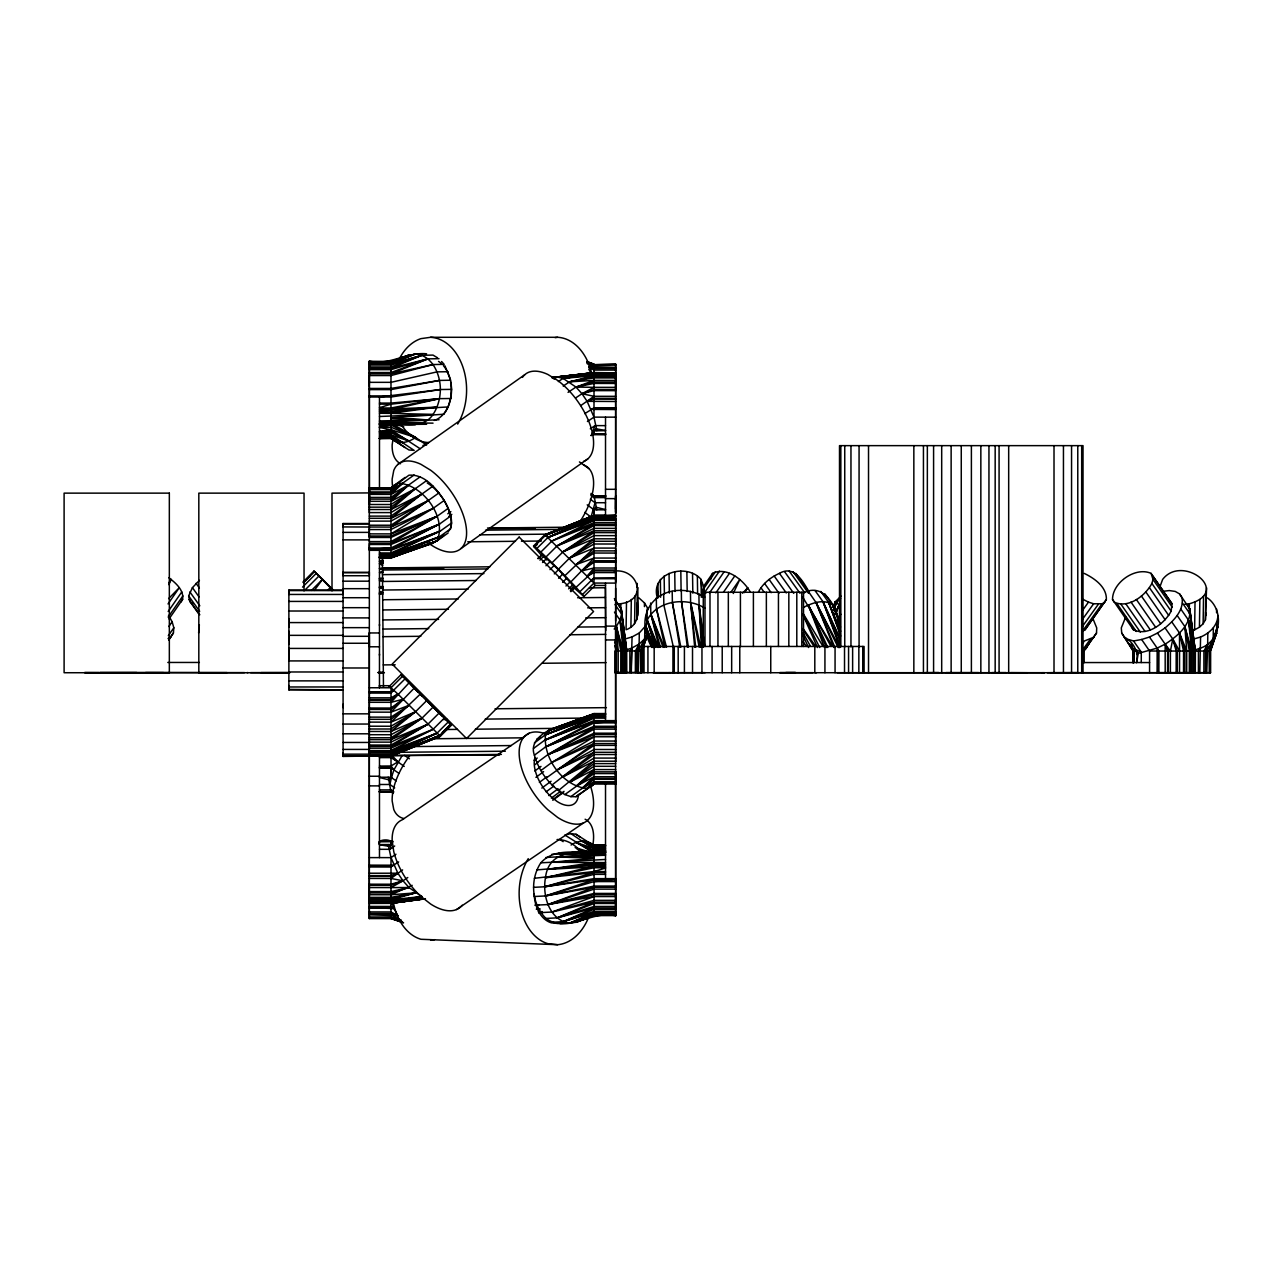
<?xml version="1.0" encoding="UTF-8"?>
<svg xmlns="http://www.w3.org/2000/svg" width="1282" height="1282" viewBox="0 0 1282 1282"><rect width="100%" height="100%" fill="white"/><g stroke="black" fill="none" stroke-linecap="round" stroke-linejoin="round"><path stroke-width="1.5" d="M288.883 689.379L343.079 689.876L288.883 689.876L288.883 685.517M288.883 661.352L288.883 648.724M288.883 644.445L288.883 631.241M288.883 627.299L288.883 623.805M288.883 620.905L288.883 618.613M288.883 590.073L288.883 594.447L343.079 594.447L343.079 590.073L288.883 590.073L288.883 689.876M379.472 685.71L389.952 685.71L391.01 687.777L390.946 756.092L440.367 736.237L451.456 725.179L450.607 724.458L439.518 735.531L390.946 755.771L343.079 756.428L343.079 753.031M343.079 707.632L343.079 704.219M369.344 523.521L343.079 523.521L343.079 526.934L390.962 527.078L433.076 508.409L444.165 500.477C436.329 488.554 424.775 474.003 408.974 475.189L391.01 488.474L369.36 488.554L369.328 512.592L390.962 512.592L421.922 494.035L433.012 486.102M369.312 376.459L369.312 385.978M444.165 500.477L448.123 508.393L437.034 516.326L390.946 537.478L369.312 537.478L369.344 361.139C389.504 365.771 406.682 351.765 426.569 353.8M369.296 903.345L390.946 903.265L425.4 898.794L390.93 903.361L369.296 903.345L369.312 632.955L379.472 632.955M390.962 918.377L403.59 922.784L390.962 918.601L369.312 918.585L369.312 756.076L343.079 756.043M379.472 857.626L379.472 755.467M379.472 487.881L379.488 397.019L440.383 389.536L451.472 389.375L450.783 382.068M448.139 532.959L437.05 540.892L390.962 556.853L379.472 556.789L379.472 558.103L390.978 558.103L391.01 487.801L405.016 477.433M379.472 844.726L388.799 846.28L391.026 844.566C394.824 837.931 375.289 838.861 379.472 844.55L391.026 844.566L393.109 841.393M379.184 791.939L390.994 791.956L388.799 779.825L391.01 777.229L391.01 756.749L379.456 756.829M388.158 844.566L391.01 857.626L390.962 918.601M596.835 430.624L593.983 417.131L594.031 364.088L586.803 361.508M605.521 434.662L593.967 434.165L591.05 435.511L593.967 433.941L605.521 434.005L593.967 434.165L591.05 435.511L593.967 433.813L593.967 430.624L596.194 428.829L605.521 430.464M615.697 546.741L615.632 374.216M615.632 905.957L615.568 626.113L605.521 626.113M615.697 374.761L615.616 512.303L615.632 495.846M546.004 918.425C567.766 934.225 592.236 909.547 615.664 915.845L615.681 906.454L594.047 906.47L557.093 917.88L546.004 918.425C531.405 904.307 529.722 879.516 540.812 862.818C556.741 845.03 584.576 855.447 605.521 852.081L551.965 854.245M616.402 672.601L616.418 650.968L614.783 645.551M618.18 672.617L618.196 650.968L616.338 626.481L619.975 620.039L621.642 614.03L621.225 608.87L614.366 598.582M626.674 672.633L620.776 672.617L620.808 650.984L616.338 626.481L614.19 629.045M622.042 672.617L622.074 650.984L616.338 626.481L623.196 650.984L623.18 672.617M624.687 672.617L624.719 650.984L619.975 620.039L614.479 612.107M625.488 672.633L625.52 650.984L619.975 620.039L623.196 650.984M625.985 672.633L626.017 650.984L621.642 614.03L615.039 604.527M626.77 672.633L626.706 651L621.225 608.87L614.623 599.367M629.863 672.569L629.879 650.936L631.882 648.019L639.125 644.077L644.654 638.917L648.099 632.923L642.042 650.968L642.026 672.617L614.719 672.633M642.026 672.617L631.065 672.569L632.058 636.93L639.301 632.988L646.545 624.831M631.289 672.585L631.882 648.019L626.77 649.766M635.375 672.585L635.391 650.952L639.125 644.077L639.301 632.988M636.978 672.585L636.994 650.952L639.125 644.077L638.26 672.585L639.221 672.633M637.33 672.585L637.33 650.952L639.125 644.077M640.68 672.601L640.696 650.968L644.654 638.917L644.83 627.827M640.904 672.601L640.92 650.968L644.654 638.917L638.276 650.952M641.321 672.601L641.337 650.968L644.654 638.917M1130.98 644.125C1136.124 650.471 1132.455 679.268 1133.08 651L1121.718 633.036L1121.301 627.876L1125.708 617.043M1121.718 633.036L1133.528 651L1133.48 662.554L1133.641 651L1129.426 644.125L1133.08 651L1133.192 662.554M1136.509 662.554C1139.249 652.25 1133.24 641.705 1124.186 636.994M1141.268 662.554L1141.268 652.073L1133.56 640.984L1128.545 639.494M1149.569 672.649L1149.585 651.016L1141.621 639.494L1133.56 640.984M1157.101 672.665L1157.165 648.099L1149.457 637.026L1141.621 639.494M1158.736 672.665L1158.768 651.016L1157.165 648.099L1136.525 653.868M1165.194 672.665L1165.162 644.157L1157.454 633.068L1149.457 637.026M1167.565 672.665L1167.598 651.032L1165.162 644.157C1177.004 636.449 1191.667 624.703 1189.76 608.966L1187.292 605.008M1168.319 672.665L1168.351 651.032L1165.162 644.157L1157.165 648.099L1158.431 651.016L1158.399 672.665L1195.305 672.73L1195.321 651.08L1189.76 608.966L1179.584 593.919L1175.225 591.419L1169.28 590.569L1162.149 591.419M1170.386 672.681L1170.418 651.032L1172.774 638.997L1165.066 627.924C1173.767 620.52 1184.087 610.36 1182.052 597.877L1179.584 593.919M1176.155 672.681L1176.187 651.048L1172.774 638.997L1179.552 651.048L1179.52 672.681M1177.325 672.681L1177.357 651.048L1172.774 638.997M1183.542 672.697L1183.574 651.064L1179.504 633.004L1171.796 621.914M1184.921 672.697L1184.953 651.064L1179.504 633.004L1179.552 651.048M1186.699 672.697L1186.731 651.064L1184.856 626.561L1177.148 615.472M1189.311 672.697L1189.327 651.064L1184.856 626.561L1191.731 651.08L1191.699 672.713M1190.577 672.713L1190.609 651.064L1184.856 626.561M1193.222 672.713L1193.254 651.08L1188.494 620.119L1180.802 609.03M1194.023 672.713L1194.039 651.08L1188.494 620.119L1191.731 651.08L1195.321 651.08L1195.241 672.73L1185.722 672.73M1198.398 672.665L1198.414 651.032L1200.417 648.115C1221.153 641.625 1224.679 609.799 1207.34 597.877M1199.808 672.665L1200.577 637.026C1209.439 633.308 1217.676 625.68 1217.9 615.488M1203.894 672.681L1203.91 651.032L1207.66 644.157L1207.82 633.068M1210.545 672.697L1205.513 672.681L1205.529 651.032L1207.66 644.157L1206.779 672.681L1210.545 672.697L1210.561 651.064L1216.618 633.004L1216.794 621.93M1205.849 672.681L1205.865 651.048L1207.66 644.157M1209.423 672.697L1209.23 651.048L1213.189 639.013L1213.349 627.924M1209.615 672.713L1209.631 651.08L1217.74 626.561L1216.314 630.071M1209.839 672.697L1209.855 651.064L1213.189 639.013L1206.795 651.048M1210.016 672.713L1210.032 651.064L1217.74 626.561L1213.189 638.821M1210.32 672.697L1210.336 651.064L1216.618 633.004L1209.855 651.064L1193.526 651.016M369.296 903.249L369.344 884.195L390.978 884.227L403.013 880.814L407.772 877.513M369.328 362.085L390.978 362.069L390.978 361.139L391.01 424.646L379.488 424.663L379.488 423.701L390.994 422.563L433.044 423.156M605.521 585.457L595.04 585.457L593.983 583.054L594.047 515.364L605.521 515.38M575.634 397.949L581.98 393.718L594.015 390.625L615.648 390.641L615.664 364.104L594.031 364.793L588.374 362.934M564.881 794.552L570.891 796.651L576.035 796.715L593.999 784.055L615.632 784.071L615.664 773.591L594.031 773.575L564.881 794.552C550.01 786.267 539.017 771.508 534.386 755.194C529.626 742.31 541.517 733.512 551.901 728.929L594.031 713.545L605.521 713.561M379.472 432.995L391.01 434.999L414.15 450.399L408.99 449.982L391.026 438.62L390.994 423.108M379.472 849.309L389.952 849.309L391.443 844.293L391.01 841.12M593.983 434.758L605.521 434.374M615.681 373.222L594.047 373.19L557.093 376.956L563.086 378.382L594.047 374.28L594.047 372.597L615.697 372.806L594.047 372.709L551.933 377.629L594.047 372.597L557.093 376.956L553.92 379.071M591.242 494.644L593.999 496.791L591.082 493.394L593.999 495.862L596.835 509.819M594.047 516.133L615.697 515.476L594.047 515.941L545.475 535.347L534.386 546.404L533.536 546.004L544.626 534.947L594.047 515.364L544.626 534.947L594.047 515.444L545.475 535.347L593.983 583.054L615.616 583.086L615.648 570.794L593.999 570.762L576.035 587.316L583.951 596.499L595.04 585.457M576.035 796.715L593.999 784.087L594.031 714.074L605.521 714.074L594.047 714.507L547.943 730.884L545.475 734.746L534.386 742.951M615.681 372.629L615.681 374.312L594.047 374.28M1133.56 662.554L1133.609 651.016L1131.894 648.083L1141.268 652.073M390.946 756.092L440.367 736.237L439.534 735.259M594.015 715.052L594.031 713.545M605.521 851.745L593.999 853.251C594.063 865.094 594.095 901.839 594.015 914.835L615.648 914.819L615.664 915.845M369.36 489.596L390.994 489.596L397.885 483.122L391.01 488.57L369.376 487.801L391.01 487.785L397.885 483.122C422.82 484.099 447.322 517.303 437.05 540.892L390.978 558.103L390.978 556.853L439.534 536.757L450.623 528.825L451.472 523.072L450.607 516.101L448.123 508.393M615.568 508.906L615.681 498.65L605.521 498.602M703.93 597.476L704.074 587.717L701.046 579.416C687.072 562.654 650.086 572.477 657.249 597.636M620.76 609.623L620.857 603.694C648.035 600.12 638.244 568.23 614.318 571.067M626.497 602.027L626.081 629.75C643.708 623.533 636.513 601.482 638.035 587.669M630.904 627.122L631.321 599.399M634.59 623.677L635.007 595.97M636.882 603.181L637.635 615.392M637.122 587.332L637.186 583.374M636.882 619.687L637.298 591.963M644.429 606.642L644.477 602.941L638.821 597.797M1189.231 613.677L1189.376 603.774C1232.467 591.547 1182.341 553.552 1162.63 579.432L1159.585 587.733M1190.85 630.936L1194.616 629.831L1195.016 602.123M1194.616 629.831L1199.439 627.202L1199.856 599.495M1199.439 627.202L1203.125 623.773L1203.542 596.05M1203.125 623.773L1205.417 619.767L1205.833 592.06M1205.417 619.767L1206.57 587.765M1216.554 612.732L1216.618 609.046M390.93 903.361L424.005 898.746L390.93 903.297M1083.899 662.826L1083.915 651.032L1096.511 633.068L1096.719 627.924L1092.969 618.709M1104.86 602.123L1102.103 603.774L1082.264 631.497L1085.021 629.831L1106.366 599.495C1106.831 586.932 1094.379 578.278 1084.219 573.391M168.743 640.071L173.423 632.939L173.823 627.779L172.157 621.786L168.519 615.344M180.97 602.011L182.621 599.367C184.063 589.928 175.41 582.797 168.759 577.621M710.645 579.448L712.568 573.375C726.926 566.356 743.464 580.073 750.307 592.012M390.994 422.563L379.488 421.89L421.954 423.316L379.488 423.749L391.01 423.717L391.01 424.646C405.16 423.829 423.877 428.637 433.108 414.358C437.995 407.003 440.175 398.301 440.383 389.536C440.383 374.472 432.483 355.435 415.48 353.96L390.978 361.668L409.038 355.082L412.724 355.018M444.982 412.74L448.139 406.955L450.623 398.494L451.472 389.375M560.058 923.537L575.971 922.319L594.031 915.156L569.529 923.2C549.241 920.172 542.158 895.397 545.475 877.737C548.872 847.258 583.166 851.344 605.521 852.097M392.965 439.486L392.164 444.838A52.642 26.329 -54.7 0 0 400.593 463.731M615.648 782.998L593.999 783.158L587.124 788.51C562.942 786.283 542.991 758.383 545.475 734.746L594.047 714.507L605.521 714.555M1136.685 662.554L1138.24 653.227L1136.253 650.583L1133.224 651L1136.525 651L1138.24 653.227M651.881 647.426C628.821 606.803 667.249 576.339 704.699 597.043M652.442 647.266L645.92 626.545L647.218 620.103L647.057 609.014M703.209 592.012L704.074 587.717L704.187 595.633M1199.824 651.032L1200.417 648.115L1193.59 650.439M394.696 787.901L389.936 784.488L391.443 777.533L393.927 769.825L402.019 755.803M590.297 499.211L595.04 502.72L591.05 517.063L584.72 512.367M1151.893 583.454L1153.015 579.448L1151.092 573.375C1135.387 566.356 1112.423 582.637 1112.52 599.463L1114.154 602.107C1128.464 608.854 1145.195 595.842 1151.893 583.454L1171.155 611.177C1164.457 623.565 1147.727 636.577 1133.416 629.815L1112.52 599.463M1171.155 611.177L1172.004 603.742L1151.092 573.375M591.883 433.973L595.04 425.624L605.521 425.624M199.095 614.334L190.281 602.011L188.646 595.938L192.412 587.653L199.431 580.345M199.351 624.815L198.614 632.955M1209.439 651.048L1213.189 639.013M642.699 647.218L646.256 635.904M642.971 645.327L646.096 635.904M643.067 647.362L648.099 632.923L641.337 650.968L626.626 650.936M840.992 596.114L835.463 601.643L836.441 602.492L833.765 609.96L836.441 602.492L840.591 598.341M642.827 647.362L647.442 634.734M1209.631 651.08L1216.618 633.004M835.56 614.19L839.053 604.976L836.441 602.492L834.229 607.892L836.441 602.492M835.463 601.643L833.268 607.139L835.463 601.643L833.348 607.139L835.463 601.643L836.184 602.508M835.303 614.19L839.053 604.976L835.191 613.838M837.899 621.754L840.127 616.257M835.143 614.19L839.053 604.976M837.563 621.209L840.736 614.19M168.839 584.624L171.307 579.336L169.032 582.589M733.256 593.518L739.826 579.416L730.772 592.46M837.739 619.462L840.431 614.19M1085.021 629.831L1106.366 599.495M758.415 592.028C762.79 583.454 770.77 577.237 779.44 573.358C794.007 564.753 802.82 581.099 809.038 591.819M654.878 647.41L647.218 620.103C657.554 599.912 686.848 596.947 704.86 608.117M391.988 488.362L393.927 485.365L391.01 488.17L387.084 488.17M593.021 783.735L591.082 786.555L593.999 783.751M168.022 603.934L179.352 587.621L168.615 598.646M168.182 611.482L181.788 591.915M168.166 617.123L182.893 595.922M169.032 618.934L182.621 599.367M168.855 626.529L172.157 621.786M168.327 635.696L173.823 627.779M169.016 639.269L173.423 632.939M703.514 586.403L712.568 573.375M703.017 589.64L715.484 571.708M704.715 592.332L719.442 571.131M709.475 592.893L724.202 571.692M715.821 592.909L729.426 573.358M723.417 592.284L734.746 575.987M744.489 592.605L747.887 587.717L742.518 593.229M1082.986 609.799L1088.482 602.107L1093.626 603.774L1102.103 603.774M1082.601 619.158L1093.626 603.774M1082.841 625.888L1098.273 604.335M1082.12 644.157L1084.396 640.984L1094.267 637.026M1096.511 633.068L1085.357 648.291L1088.578 644.157L1086.335 648.115L1082.841 651.032L1082.857 662.842M1082.889 649.573L1090.133 639.51M314.298 590.441L322.567 579.336L313.962 571.051L302.905 582.14M369.36 702.296L390.994 702.328L408.958 682.953L401.042 674.653L388.815 686.864M615.632 572.589L593.999 572.557L587.124 576.259L594.015 567.99L615.648 568.022M1085.149 648.291L1088.578 644.157L1084.684 648.291M605.521 509.563L596.194 507.287L593.967 509.819L593.967 515.252M369.344 712.135L390.978 712.167L414.118 688.21L408.958 682.953M576.035 587.316L570.891 581.884L594.015 558.055L615.664 558.071M304.763 581.323L310.292 575.778M303.546 582.701L314.619 571.612M302.536 587.124L316.35 573.278M305.244 589.768L319.074 575.906M311.51 590.425L322.567 579.336L333.064 589.784M328.16 590.409L330.916 587.637L327.727 589.976M369.376 687.745L391.01 687.777L402.532 676.287M540.812 554.513L534.386 547.302L537.158 544.529M405.016 678.899L391.01 692.809L369.376 692.777M534.386 546.404L536.886 548.472L547.975 537.43L594.047 516.309L615.697 516.342M536.886 548.472L540.844 552.077L551.933 541.036L594.047 520.252L615.697 520.284M537.671 558.455L542.398 554.577L558.439 569.769L575.025 587.525L570.859 591.675M538.248 558.712L542.398 554.577M539.914 560.106L544.065 555.955M540.844 552.077L546.004 556.965L557.093 545.908L594.047 524.274L615.697 524.29M542.542 562.494L546.709 558.359M545.988 565.763L550.138 561.612M369.328 722.119L390.962 722.151L420.111 694.267L450.607 724.458M546.004 556.965L551.997 562.798L563.086 551.757L594.047 530.78L615.681 530.796M549.994 569.641L554.144 565.506M369.312 731.461L390.962 731.493L415.464 711.798L426.553 700.741M551.997 562.798L558.439 569.192L569.529 558.135L594.047 538.809L615.681 538.841M554.289 573.903L558.439 569.769M558.583 578.246L562.734 574.096M369.312 739.65L390.946 739.682L421.906 718.24L432.995 707.183M570.891 581.884L564.881 575.698L594.031 548.071L615.664 548.103M562.574 582.365L566.74 578.23M566.003 585.986L570.17 581.852M369.312 746.364L390.946 746.38L427.916 724.202L439.005 713.145M568.647 588.871L572.798 584.72M570.298 590.81L574.464 586.659M571.676 590.024L575.025 587.525M444.165 718.24L433.076 729.298L390.946 750.595L369.312 750.563M448.123 722.087L437.034 733.16L390.946 754.858L369.312 754.826M579.993 591.627L593.999 577.749M442.306 732.503L450.623 724.202L444.181 717.519M582.477 594.528L593.983 583.054M570.891 796.651L581.98 788.446L594.015 776.748L615.664 776.748M593.999 782.982L587.124 788.51L594.015 781.86L615.648 781.86M369.344 494.387L390.994 494.403L403.029 482.913L414.118 474.981M594.015 776.748L575.971 786.363L594.031 769.569L615.664 769.585M369.344 501.31L390.978 501.326L409.038 484.772L420.127 476.84M379.472 756.092L390.946 755.979L440.367 736.237L397.869 694.027L390.994 700.325L369.36 700.309M587.124 576.259L593.999 570.025L615.648 570.041M379.456 777.485L388.799 779.825L391.443 777.533L391.01 768.062L379.456 768.062M558.439 790.577L594.047 761.188L615.681 761.204M369.328 509.531L390.962 509.531L415.48 488.57L426.569 480.638M390.994 702.328L403.029 699.267L390.978 709.475L369.344 709.459M587.124 788.51L593.999 782.677L615.648 782.677M596.194 507.287L593.55 509.515L593.806 515.124M594.015 567.99L581.98 570.827L594.015 560.747L615.648 560.779M397.885 483.122L391.01 488.859L369.36 488.843M594.015 781.86L581.98 788.446L594.015 778.43L615.648 778.43M390.994 489.596L403.029 482.913L390.994 492.785L332.006 493.137L332.006 590.906M391.01 687.777L397.869 694.027L390.994 699.603L369.36 699.571M575.971 786.363L594.031 771.828L615.664 771.844M390.994 494.403L409.038 484.772L390.978 499.131L369.344 499.115M551.997 785.001L594.047 752.31L615.681 752.326M369.328 518.313L390.962 518.313L421.922 494.035L390.962 509.531M605.521 434.005L593.967 433.941L593.55 430.896L596.194 428.829M390.978 712.167L409.022 705.324L390.978 719.33L369.328 719.314M369.344 878.426L390.978 878.458L402.612 869.901M594.031 769.569L569.529 782.389L594.031 763.591L615.681 763.607M594.015 558.055L575.971 564.641L594.031 550.875L615.664 550.891M390.978 501.326L415.48 488.57L390.962 507.159L369.328 507.159M581.98 788.446L594.015 779.328L615.648 779.344M388.799 846.28L391.443 844.293M403.029 482.913L390.994 491.919L369.36 491.919M545.571 733.608L551.901 728.929L594.031 713.85L605.521 713.866L594.031 713.962L547.943 730.884L594.031 714.074L579.24 720.196M533.536 748.448L544.626 740.243L594.047 717.135L605.521 717.135M534.386 755.194L545.475 747.005L594.047 721.478L605.521 720.628L605.521 583.07M534.129 760.29L537.222 758.015M536.886 762.758L547.975 754.553L594.047 727.391L615.697 727.391M534.706 764.793L537.783 762.518M534.818 770.979L540.988 766.412M540.844 770.594L551.933 762.389L594.047 736.765L615.697 736.765M535.924 777.341L543.616 771.636M539.369 782.389L547.061 776.7M546.004 778.174L594.047 743.544L615.697 743.544M541.821 788.077L551.068 781.251M546.116 791.811L553.824 786.106M548.872 795.593L558.119 788.767M551.34 798.125L560.571 791.298M553.231 799.311L564.016 791.331M552.782 800.272L563.567 792.308M580.794 405.577L594.015 396.298L615.648 396.33M403.029 699.267L390.978 708.049L369.344 708.017M594.047 761.188L563.086 776.796L594.047 754.521L615.681 754.537M390.962 527.078L439.005 492.865M447.787 513.81L450.863 511.598M448.764 516.534L451.841 514.322M379.472 685.485L379.472 687.761L379.472 550.331L390.962 549.449L439.534 524.05L450.607 516.101M379.472 553.984L390.962 554L440.383 531.004L451.472 523.072M444.197 535.203L433.108 543.135L390.978 557.702L379.472 557.638M581.98 570.827L594.015 562.189L615.648 562.221M421.922 494.035L390.962 516.117L369.328 516.117M397.773 464.517L524.755 374.713M460.975 548.552L587.957 458.748M390.962 722.151L415.464 711.798L390.962 729.009L369.328 728.993M409.038 484.772L390.978 497.416L369.344 497.416M389.952 849.309L394.696 846.008M398.67 861.905L390.994 866.808L369.36 866.776M369.312 894.74L390.962 894.772L412.179 885.333M369.376 857.61L391.01 857.626L395.946 854.213M594.031 548.071L569.529 558.135L594.031 541.26L615.681 541.276M529.178 733.224L402.179 819.839A52.642 27.226 55.7 0 0 392.164 840.591L393.75 851.585A52.642 27.226 55.7 0 0 420.929 896.438L430.608 904.002A52.642 27.226 55.7 0 0 462.209 905.22M456.552 909.531L583.55 822.916M1157.454 633.068L1165.066 627.924M558.343 381.571L563.086 378.382L594.047 373.19M563.199 386.074L569.529 381.828L594.047 375.706L615.681 375.722M568.054 392.372L575.971 387.068L594.031 380.401L615.664 380.434M584.736 413.653L593.999 407.884L615.632 407.916M590.297 428.813L595.04 425.624M587.412 421.506L593.983 417.131L615.616 417.147M594.047 752.31L557.093 769.969L594.047 745.371L615.697 745.387M390.962 518.313L427.916 500.797L390.962 525.235L369.312 525.219M409.022 705.324L390.978 717.151L369.328 717.119M569.529 782.389L594.031 766.299L615.681 766.316M415.48 488.57L390.978 504.515L369.328 504.499M1083.338 650.054L1086.335 648.115L1083.53 651.032L1083.53 662.826M575.971 564.641L594.031 553.039L615.664 553.071M390.962 731.493L421.906 718.24L390.946 737.775L369.312 737.759M593.55 430.896L605.521 430.64M163.535 672.617L84.58 672.585L99.002 672.617M594.047 538.809L563.086 551.757L594.047 532.623L615.681 532.655M369.312 533.873L390.946 533.889L433.076 508.409L390.946 529.562L369.312 529.562M563.086 776.796L594.047 758.079L615.681 758.079M379.456 766.091L391.01 765.979L397.885 761.893L404.231 766.428M415.464 711.798L390.962 726.237L369.328 726.205M369.312 543.376L390.946 543.392L437.034 516.326L390.946 533.889M569.529 558.135L594.031 544.001L615.681 544.017M403.029 358.511L409.038 355.082L390.978 361.364L369.344 361.38M168.038 638.564L170.955 636.898M391.026 438.476C376.283 438.364 374.392 438.428 391.026 438.059C397.468 445.223 408.509 442.787 415.512 437.386L426.602 445.078M390.946 739.682L427.916 724.202L390.946 745.082L369.312 745.05M369.328 887.561L390.962 887.593L403.013 880.814L409.022 887.545L421.906 896.535L390.946 902.576L369.296 902.544M397.869 694.027L390.994 697.857L369.36 697.825M557.093 769.969L594.047 749.489L615.681 749.505M594.047 530.78L557.093 545.908L594.047 525.524L615.697 525.556M427.916 500.797L390.962 521.117L369.312 521.117M615.664 915.524L594.031 915.54L575.971 922.319L580.474 919.899M571.099 845.03C577.942 840.047 587.236 839.918 593.983 845.191L605.521 845.175M421.906 718.24L390.962 734.73L369.312 734.698M615.681 373.639L594.047 373.607L563.086 378.382L575.971 387.068L581.98 393.718L594.015 387.34L615.664 387.372M563.086 551.757L594.047 535.62L615.681 535.636M803.542 607.364C812.243 602.941 824.086 598.518 832.851 604.96L839.646 621.738M536.87 739.089L540.812 737.118M594.047 727.391L545.475 747.005L594.047 722.872L615.697 721.494L594.047 721.478L544.626 740.243L594.047 718.144L605.521 718.144M379.472 552.927L390.962 552.943L440.383 531.004L390.962 549.449L369.312 549.449L390.946 548.023L439.534 524.05L390.946 543.392M427.916 724.202L390.946 742.15L369.312 742.134M557.093 545.908L594.047 528.344L615.681 528.376M369.328 885.365L390.978 885.397L403.013 880.814L397.869 873.202L390.978 876.391L369.344 876.359M594.047 743.544L551.933 762.389L594.047 741.044L615.697 741.06M551.997 922.239L563.086 921.694L594.047 908.057L615.681 908.041M615.648 389.504L594.015 389.488L581.98 393.718L587.124 401.33L593.999 398.333L615.648 398.365M615.681 914.595L594.031 914.595L569.529 923.2L594.047 912.56L615.681 912.544M545.475 747.005L594.047 726.285L615.697 726.285M594.047 908.057L557.093 917.88L594.047 902.143L615.697 902.127M439.534 524.05L390.946 544.513L369.312 544.497L369.312 550.315L390.962 550.331L440.383 531.004M390.946 754.858L439.518 735.531L390.946 755.979L369.312 756.076M369.328 368.174L390.962 368.158L421.922 355.258L433.012 355.098L437.515 357.79M401.747 750.787L390.946 755.226L369.312 755.242M369.328 363.944L390.962 363.928L415.48 353.96L390.978 362.069M572.461 525.251L577.845 523.056M585.057 520.123L590.441 517.912M390.946 755.066L396.346 752.871M439.518 735.531L390.946 755.274L440.367 736.237M369.312 373.847L390.962 373.831L427.932 358.864L439.005 358.688M390.946 746.38L433.076 729.298L390.946 748.191L369.312 748.175M579.24 720.003L594.031 714.026L551.901 728.929M545.475 734.746L594.047 715.084L605.521 715.1L594.047 716.494L545.475 734.746L594.047 717.135M390.962 554L439.534 536.757L390.962 556.212L379.472 556.212M594.047 912.56L563.086 921.694L594.047 909.323L615.681 909.307M594.047 524.274L551.933 541.036L594.047 522.527L615.697 522.543M544.626 740.243L594.047 720.628L615.697 720.644M569.529 923.2L594.031 913.521L615.681 913.505M545.475 535.347L594.047 516.309M557.093 917.88L594.047 903.473L615.697 903.473M429.662 543.264L433.108 543.135L390.962 557.67L413.157 549.081M575.971 922.319L594.015 915.316L615.664 915.3M594.047 736.765L547.975 754.553L594.047 729.154L615.697 729.154M379.472 557.462L390.962 557.478L409.471 550.395M545.475 536.245L544.626 534.947L592.22 516.838M390.962 363.928L421.922 355.258L390.962 366.956L369.328 366.956M390.946 750.595L437.034 733.16L390.946 754.169L343.079 754.169M369.344 361.668L390.994 361.845L409.038 355.082M544.626 534.947L590.393 517.816M615.697 887.24L594.047 887.256L547.975 904.563L536.886 905.108M594.047 520.252L547.975 537.43L594.047 516.934L615.697 516.966M415.48 353.96L390.978 363.062L369.328 363.062M390.962 368.158L427.932 358.864L390.962 372.533L369.328 372.549M379.472 556.067L390.962 554.673L439.534 536.757M547.943 730.884L594.031 713.962M615.697 896.551L594.047 896.567L551.933 912.047L540.844 912.592M392.837 556.18L398.382 554.144M390.962 557.67L437.05 540.892L390.962 557.333L379.472 557.317L390.962 556.853M390.962 557.478L437.05 540.892M391.01 857.626L397.869 873.202L390.994 875.638L369.344 875.606M594.015 915.316L581.98 919.098L594.015 914.835M581.98 919.098L594.015 914.995L615.664 915.14M534.386 896.503L545.475 895.942L594.047 879.756L605.521 878.635L605.521 783.19M563.086 921.694L594.047 911.358L615.681 911.342M593.983 417.131L587.124 401.33L593.999 399.087L615.648 399.119M803.445 592.893C823.076 582.557 835.8 605.104 838.893 621.562M421.922 355.258L390.962 365.033L369.328 365.033M379.488 407.676L390.962 404.199L439.534 398.654L450.623 398.494M390.962 887.593L409.022 887.545L390.962 892.993L369.328 892.961M534.386 878.282L594.047 871.504L605.521 868.074M594.047 887.256L545.475 895.942L594.047 881.583L615.697 879.74L594.047 879.756L544.626 886.791L533.536 887.352M625.279 638.917L632.058 636.93M1192.116 639.51L1200.577 637.026M427.932 358.864L390.962 369.649L369.328 369.665M545.475 895.942L594.047 886.07L615.697 886.054L615.697 878.635L594.047 878.635L544.626 886.791L594.047 872.609L605.521 872.609M369.312 899.74L390.946 899.772L415.464 892.897L390.962 894.772M390.994 361.845L396.154 360.418M594.015 387.34L575.971 387.068L594.031 382.116L615.664 382.132M441.585 361.524L444.165 364.36L433.076 364.537L390.962 375.546L369.312 375.562M544.626 886.791L594.047 874.356L605.521 874.356M591.05 844.437L587.092 841.681L593.967 845.767L576.019 834.262L570.859 833.588L564.849 835.015L593.999 853.251L593.983 845.191M594.047 872.609L545.475 877.737L594.047 866.135L605.521 864.997L594.031 864.997L536.87 869.917M594.047 902.143L551.933 912.047L594.047 900.365L615.697 900.349M379.488 403.077L390.962 403.077L439.534 398.654L390.962 409.647L379.488 410.801L448.139 406.955M409.022 887.545L390.962 891.615L369.328 891.583M379.472 561.083L383.318 560.218M390.962 373.831L433.076 364.537M594.031 380.401L569.529 381.828L594.031 376.748L615.681 376.764M545.475 877.737L594.047 867.754L605.521 867.754M575.971 387.068L594.031 383.43L615.664 383.462L615.697 386.523M439.534 398.654L390.962 407.997L379.488 407.997M444.966 365.835L450.623 380.241L439.534 380.417L390.962 389.616L369.312 389.616M390.946 899.772L421.906 896.535L390.946 902.079L369.312 902.063M379.472 427.082L390.994 425.063L415.512 437.386L391.01 429.758L379.472 427.467M594.047 896.567L547.975 904.563L594.047 889.115L615.697 889.115M439.534 380.417L390.962 388.43L369.312 388.446M569.529 381.828L594.031 377.918L615.681 377.934M394.776 901.855L390.93 902.448L396.683 901.807M421.906 896.535L390.946 901.294L369.312 901.262M440.383 389.536L390.962 397.019L369.312 397.019M605.521 866.279L547.943 869.356L594.031 862.498L605.521 862.61M591.883 374.2A52.642 37.226 -90 0 0 557.606 337.294L430.608 337.294L420.929 338.64A52.642 37.226 -90 0 0 399.327 358.848M555.122 337.647L557.606 337.294M379.472 431.345L391.01 429.758L420.159 448.732M379.488 413.253L390.978 413.381L437.066 407.115L379.488 409.503M383.318 572.044L379.472 572.525L383.318 572.525M547.943 869.356L594.031 863.956L605.521 864.052M390.946 902.576L424.005 898.666M551.933 377.629L594.047 372.774M402.42 901.182L425.4 898.65M437.066 407.115L390.978 411.859L379.488 411.778M617.812 603.966L620.857 603.694M1184.824 604.191L1189.376 603.774M563.086 378.382L594.047 375.706M588.582 853.235L605.521 852.69L563.054 853.7L605.521 852.482L593.999 852.29M545.972 857.466L605.521 854.373L594.015 853.764M398.237 423.733L379.488 424.614L426.602 424.262M403.061 442.691L391.026 436.136L379.472 436.745L391.026 436.729L403.061 442.691L391.026 438.091L379.472 438.172M390.994 421.826L439.037 419.727M540.812 862.818L605.521 859.469M534.818 905.172L538.793 904.964M536.277 909.162L540.251 908.97M538.312 911.79L542.27 911.598M538.648 912.992L542.607 912.8M605.521 845.575L593.983 845.607L581.932 841.008L593.983 847.29L605.521 846.729L593.983 846.729L581.932 841.008L570.859 833.588M594.031 862.498L551.901 862.273L594.031 858.251L557.045 856.921L605.521 855.254M1050.583 672.713L1205.513 672.681M444.197 414.198L390.978 417.772L427.948 419.887L379.488 420.929M421.954 423.316L379.488 423.765M383.318 561.42L379.472 561.5L383.318 562.157M448.123 371.716L437.034 371.876L390.962 382.34L369.312 382.34L369.312 376.491M379.472 578.326L383.318 578.262M594.015 852.482L569.496 852.818L603.598 853.139M785.674 672.697L795.609 672.585L779.744 672.649L813.076 672.697M487.497 528.024L567.061 527.206M489.5 528.553L535.235 528.088M485.525 530.155L561.115 529.386M479.596 534.834L547.222 534.145M467.722 541.789L515.46 541.292M521.437 541.228L541.325 541.036M382.421 567.91L489.82 566.804M382.437 568.471L444.085 567.83M382.453 570.025L487.865 568.936M382.485 574.64L483.923 573.599M382.549 581.467L476.023 580.506M382.613 590.024L468.138 589.159M571.564 588.085L575.538 588.053M589.464 587.909L605.376 587.749L605.745 630.584M382.709 599.752L458.283 598.966M577.621 597.749L605.457 597.46M382.789 609.944L448.428 609.27M587.653 607.844L605.553 607.668M382.885 619.943L438.572 619.382M585.746 617.876L605.633 617.668M382.965 629.061L428.701 628.597M577.878 627.058L605.713 626.786M383.03 636.673L420.817 636.289M569.977 634.75L605.777 634.382M383.27 664.909L395.209 664.797M542.382 663.275L606.033 662.634M495.044 708.786L606.418 707.648M443.428 719.523L447.402 719.49M485.189 719.106L584.64 718.08M445.495 729.506L457.434 729.394M475.334 729.202L554.882 728.384M433.653 738.753L523.152 737.823M413.83 746.557L511.278 745.563M397.965 752.31L505.364 751.204M392.02 755.531L501.406 754.409M499.419 754.986L384.071 755.627M667.521 672.697L653.099 672.681L705.26 672.649M1077.841 672.585L1047.202 672.713M397.869 873.202L369.344 873.234M379.472 580.185L383.318 580.153M379.472 586.611L383.318 586.579M615.697 515.476L594.047 515.604L615.697 515.62M670.438 672.697L668.419 672.697L670.021 672.713M379.472 427.259L391.01 427.243L415.512 437.386L392.629 424.054M379.472 432.819L391.01 432.803L409.07 441.024L391.01 434.999L379.472 435.015L391.026 436.136M379.472 438.508L391.026 438.204L397.901 442.274L391.026 438.332L379.472 438.332L391.026 438.091L405.032 447.514M379.472 587.701L383.318 587.685M136.725 672.553L99.836 672.617L244.541 672.617M946.004 672.617L978.615 672.617M991.947 672.633L1005.905 672.633M1206.666 672.713L642.699 672.73L642.699 646.465L864.084 646.465L864.084 672.73M379.456 767.79L391.01 767.758L398.686 773.222M605.521 845.287L593.983 845.303L587.092 841.681L593.983 845.607M605.521 850.174L593.983 848.331L575.938 842.45L593.999 850.351L605.521 850.351M594.015 364.953L587.14 362.614L594.015 364.633L615.664 364.409M615.648 364.953L594.015 365.114L587.14 362.678M588.839 366.476L615.648 367.357M615.648 368.222L593.999 368.206L588.839 366.7L593.999 368.527L615.648 368.527M615.632 370.081L593.999 370.065L588.839 367.165M369.312 395.914L390.962 395.898M379.488 416.49L433.108 414.358L390.978 413.381M593.967 433.941L605.521 433.941M605.521 489.307L615.568 489.307M593.999 495.862L605.793 495.878M605.793 496.198L593.999 496.198L592.044 494.323M591.098 495.477L593.983 497.608L605.521 497.608M595.04 502.72L605.521 502.72M605.521 509.803L593.967 509.819L587.22 504.82M343.079 523.905L369.344 523.905M343.079 532.383L369.344 532.383M369.312 536.004L390.946 536.02L437.034 516.326L390.946 541.597L369.312 541.581M343.079 539.882L369.344 539.882M369.312 548.007L390.946 548.023M379.472 563.487L383.318 563.487M379.472 568.439L383.318 568.439M343.079 572.717L369.344 572.717M379.472 580.842L383.318 580.842M343.079 581.179L369.344 581.179M379.472 587.829L383.318 587.813M343.079 588.678L369.344 588.678M288.883 590.585L343.079 590.585M382.949 592.268L379.472 592.268L383.206 592.556M379.472 594.031L382.965 594.031M343.079 597.716L369.344 597.716M288.883 601.418L343.079 601.418M343.079 607.684L369.344 607.684M288.883 611.017L343.079 611.017M343.079 617.892L369.344 617.892M288.883 622.587L343.079 622.587M343.079 627.651L369.344 627.651M288.883 635.343L343.079 635.343M343.079 636.305L369.344 636.305M605.521 639.942L615.681 639.942M343.079 643.26L369.344 643.26M379.472 646.785L369.44 646.785L369.312 632.955M288.883 648.42L343.079 648.42M625.872 651L626.802 651L621.225 608.87L623.34 628.02M1193.975 651.08L1195.321 651.08L1189.76 608.966L1193.558 643.42M288.883 660.919L343.079 660.919M167.814 662.457L199.383 662.457M1081.832 662.554L1149.585 662.554M343.079 667.986L369.344 667.986M288.883 671.976L343.079 671.976M145.571 672.553L226.93 672.617M261.047 672.617L289.363 672.601L250.583 672.633M378.543 672.521L383.991 672.521M1010.649 672.633L1027.203 672.73M1174.681 672.73L1182.084 672.73M289.876 672.73L198.822 672.73L198.822 493.137L304.042 493.137L304.042 590.906M378.094 672.617L384.408 672.73M837.002 672.713L1044.542 672.713L1042.138 672.73M288.883 680.87L343.079 680.87M288.883 686.976L343.079 686.976M343.079 713.834L369.344 713.834M594.047 722.872L615.697 722.888M343.079 724.042L369.344 724.042M615.697 733.192L594.047 733.192L547.975 754.553L594.047 734.65L615.697 734.666M343.079 733.801L369.344 733.801M343.079 742.454L369.344 742.454M343.079 749.409L369.344 749.409M379.456 757.63L391.01 757.63L397.885 761.893L392.164 755.611M369.344 776.235L379.472 776.235M379.456 777.229L391.01 777.229L396.186 780.93M379.456 784.488L389.936 784.488M369.424 785.882L379.472 785.882M379.456 789.888L391.01 789.888L393.878 791.956M379.2 791.571L390.994 791.571L392.933 793.446M379.472 841.409L391.01 841.264M594.047 881.583L615.697 881.583M615.697 894.724L594.047 894.724L547.975 904.563L594.047 893.426L615.697 893.426L615.681 907.319L615.681 905.637M615.632 401.49L587.124 401.33M615.632 408.253L593.999 408.221L591.082 409.407L615.632 409.551M615.697 519.13L594.047 519.114L547.975 537.43L594.047 518.345L615.697 518.361L615.697 761.572M615.632 577.765L593.999 578.006L591.082 580.586L593.999 578.695L615.632 578.711M1191.731 651.08L1149.585 651.016M615.552 672.553L631.065 672.569M815.624 672.713L816.458 672.713M620.776 672.617L615.023 672.601L615.039 650.968L626.706 651L621.642 614.03M378.03 672.505L383.879 672.505M247.105 672.617L247.923 672.633M369.376 691.895L391.01 691.911L393.927 689.956L391.01 692.568L369.376 692.536M369.312 751.781L390.946 751.797L437.034 733.16L390.946 752.614L369.312 752.582M369.312 755.739L390.946 755.771M379.472 841.665L391.01 841.681M369.36 865.142L393.911 865.206L390.994 866.472L369.36 866.44M369.312 898.618L390.946 898.65L415.464 892.897L390.946 897.368L369.312 897.352L369.312 918.585M369.36 906.438L390.994 906.454L393.911 908.457L397.853 915.701L369.344 914.819M369.36 907.624L393.911 908.457L391.587 901.631M369.36 907.848L393.911 908.457M369.344 911.935L390.978 911.951L397.853 915.701L390.978 913.906L369.344 913.89M369.344 913.553L390.978 913.569L397.853 915.701M369.328 917.255L390.962 917.271L401.298 920.668L390.962 917.479L369.328 917.463M369.328 917.88L390.962 917.896L401.282 920.748M1083.915 651.032L1081.848 651.016M379.472 554.609L390.962 554.673M594.047 716.494L605.521 716.542M379.488 404.102L390.962 404.199M594.047 871.504L605.521 871.6M557.045 856.921L594.031 857.321M415.512 424.438L391.01 424.118L415.512 424.438L412.291 423.781M785.818 672.585L795.465 672.713M563.054 853.7L594.015 854.437M390.978 418.749L427.948 419.887M391.01 767.758L379.456 767.389L391.01 767.389L393.927 769.825L391.01 765.979M393.75 904.275A52.642 37.21 -88 0 0 420.929 939.273L557.606 944.706A52.642 37.21 -88 0 0 588.534 917.527M593.983 847.29L605.521 848.235L593.983 848.331L581.932 841.008M593.999 850.351L605.521 851.504L593.999 851.633L575.938 842.45M557.606 944.706L547.927 943.696A52.642 37.21 -88 0 1 528.248 858.652M391.01 432.803L379.472 431.601L391.01 431.473L409.07 441.024M381.395 423.573L390.994 425.063M390.978 878.458L403.013 880.814M379.472 568.663L383.318 569.464M581.98 393.718L594.015 396.298M558.407 853.363L563.231 854.501M392.821 423.621L403.75 426.778M575.153 847.594L593.999 853.251M392.837 918.665L402.26 921.63M703.081 591.899L706.222 592.893M392.837 918.297L398.494 920.172M392.757 918.729L401.795 922.03L390.962 917.896M594.031 364.392L586.803 361.684L594.015 364.633M379.472 563.904L382.773 565.202M588.614 362.646L594.031 364.793M576.499 848.684L586.996 852.867M578.246 850.142L585.249 853.54M1083.21 599.463L1088.482 602.107M390.978 914.835L401.298 920.316M587.124 363.639L594.015 367.341M391.026 438.204L397.901 442.274M579.304 851.408L582.573 853.251M190.281 602.011L193.037 603.662M391.01 768.062L393.927 769.825M559.994 839.534L563.151 841.649M576.019 834.262L579.977 837.002M579.432 461.921L589.207 468.827M404.631 755.418L409.391 758.816M583.951 596.499L573.439 587.316M391.01 756.749L397.885 761.893M591.258 494.756L593.999 496.967M572.782 585.874L574.448 587.252M410.544 684.091L418.269 692.216M401.042 674.653L408.99 682.248M442.594 716.398L426.553 700.581M330.259 587.669L313.962 571.051M558.439 569.192L564.881 575.698M414.118 688.21L422.259 696.254M546.677 559.978L541.837 554.305M450.623 724.202L451.456 725.179M802.997 641.769L806.634 646.416M1165.162 644.157L1170.418 651.032M820.784 591.403L828.717 602.476L840.623 631.273M815.032 590.553L822.964 601.643L840.207 638.708M839.598 647.602L816.009 602.492L795.818 573.342M793.061 571.692L808.493 593.245M789.231 571.131L804.663 592.685M784.584 571.708L800.016 593.262M802.628 597.059L832.338 645.952M779.44 573.358L793.782 593.374M774.168 576.003L786.283 592.941M769.088 579.432L779.007 593.294M764.585 583.438L771.187 592.685M760.931 587.733L764.248 592.364M196.05 583.358L199.367 587.973M192.412 587.653L199.031 596.883M189.88 591.947L199.8 605.793M188.646 595.938L199.672 611.338M188.774 599.383L199.8 614.767M803.045 628.565L815.608 646.24M1182.469 603.037L1190.177 614.11L1195.257 651.08M1152.742 576.019L1172.004 603.742M1153.015 579.448L1172.277 607.171M1149.473 587.749L1168.735 615.472M1145.9 592.044L1165.162 619.767M1141.413 596.05L1160.675 623.757M1136.333 599.479L1155.595 627.202M1131.012 602.107L1150.258 629.831M1125.788 603.774L1145.05 631.481M1121.029 604.335L1140.291 632.042M1117.071 603.758L1136.333 631.481M592.044 494.804L593.983 497.608M803.381 630.167L814.006 646.24M533.536 546.004L534.386 547.302M391.01 789.888L392.933 792.885M1131.782 627.186L1133.416 629.815M1133.609 651.016L1129.426 644.125L1133.368 651L1131.894 648.083M803.429 613.998L822.788 646.016M644.477 602.941L648.083 608.95M649.621 637.491L647.041 632.988L652.073 647.426M824.919 593.87L835.095 608.918L839.534 621.738M588.71 369.04L591.082 373.286M802.917 632.587L810.304 646.016M830.752 645.952L808.285 604.976L824.438 647.378M803.013 614.206L819.759 647.554M833.909 647.474L816.009 602.492L838.268 647.602M802.772 635.215L808.605 647.538M827.819 647.522L808.285 604.976L826.457 647.522M840.047 647.41L822.964 601.643L840.014 640.087M803.477 615.969L817.483 647.554M816.009 602.492L834.951 647.474M655.839 647.41L647.218 620.103L658.595 647.41M652.778 647.282L645.92 626.545L654.477 647.554M650.647 603.005L650.823 614.094L664.3 647.362M1179.504 633.004L1186.731 651.064M840.655 636.112L828.717 602.476L840.239 631.273M614.591 641.945L618.196 650.968M822.964 601.643L840.143 645.567M647.218 620.103L657.538 647.41M651.769 645.615L647.041 632.988L652.298 647.426M659.188 647.362L650.823 614.094L663.131 647.362M645.92 626.545L653.724 647.554M828.717 602.476L840.431 634.237M832.851 604.96L840.511 627.09M650.823 614.094L660.534 647.362M656.32 597.861L656.48 608.934L666.512 647.234M388.158 777.229L388.799 779.825M690.453 591.387L690.613 602.476L700.725 647.17M673.419 647.218L663.836 604.976L663.675 593.887M656.48 608.934L664.941 647.234M1205.577 612.62L1206.154 615.472M1188.494 620.119L1194.536 651.08L1194.504 672.713L1194.407 651.08L1190.177 614.11M619.975 620.039L626.017 650.984M694.684 647.17L690.613 602.476L699.203 647.17M672.201 591.403L672.377 602.492L680.838 647.186M657.105 587.733L657.922 597.973M645.759 615.456L646.881 621.898M672.377 602.492L679.748 647.186M681.335 590.553L681.495 601.643L688.37 647.106M698.914 593.87L699.075 604.96L704.555 645.295M681.495 601.643L687.344 647.106M690.613 602.476L695.709 647.17M623.757 631.85L624.398 637.587M625.023 643.34L625.456 647.17M701.382 647.218L699.075 604.96L703.433 647.202M702.568 597.252L701.046 579.416L701.302 597.236M699.075 604.96L702.456 647.218M697.36 575.987L697.616 593.806M692.536 573.342L692.825 593.149M686.88 571.692L687.184 591.483M680.822 571.131L681.111 590.922M674.733 571.708L675.021 591.499M669.044 573.358L669.332 593.149M664.14 576.003L664.397 593.822M660.358 579.432L660.615 597.252M657.954 583.438L658.163 597.3M615.632 495.878L615.681 513.633M382.324 556.196L383.462 686.735M615.664 364.104L615.697 383.382M369.344 361.139L369.44 503.65L369.376 487.785M615.632 784.087L615.568 771.043L615.697 905.172M615.648 914.819L615.664 896.487M1083.226 651.032L1083.226 662.842M1083.13 651.032L1083.13 662.842M379.472 579.432L379.472 578.198M379.472 593.005L379.472 594.239M379.472 625.616L379.472 624.446M379.472 654.06L379.472 655.278M1083.018 672.73L1083.018 445.639L839.502 445.639L839.502 646.833M1081.688 445.639L1081.688 672.73M1077.777 445.639L1077.777 672.73M1071.56 445.639L1071.56 672.73M1063.451 445.639L1063.451 672.73M1054.012 445.639L1054.012 672.73M1008.678 445.639L1008.678 672.73M999.079 445.639L999.079 672.73M995.169 445.639L995.169 672.73M988.951 445.639L988.951 672.73M980.842 445.639L980.842 672.73M971.387 445.639L971.387 672.73M961.26 445.639L961.26 672.73M951.132 445.639L951.132 672.73M941.693 445.639L941.693 672.73M933.584 445.639L933.584 672.73M927.351 445.639L927.351 672.73M923.441 445.639L923.441 672.73M913.842 445.639L913.842 672.73M868.523 445.639L868.523 672.73M862.754 646.465L862.754 672.73M859.068 445.639L859.068 646.833M858.844 646.465L858.844 672.73M852.626 646.465L852.626 672.73M850.96 445.639L850.96 646.833M848.572 646.465L848.572 672.73M844.742 445.639L844.742 646.833M844.518 646.465L844.518 672.73M840.832 445.639L840.832 646.833M835.063 646.465L835.063 672.73M824.935 646.465L824.935 672.73M814.807 646.465L814.807 672.73M803.51 646.465L803.51 592.268L703.273 592.268L703.273 646.465M801.795 592.268L801.795 646.465M796.795 592.268L796.795 646.465M788.831 592.268L788.831 646.465M778.446 592.268L778.446 646.465M770.754 646.465L770.754 672.73M766.364 592.268L766.364 646.465M753.399 592.268L753.399 646.465M740.419 592.268L740.419 646.465M739.778 646.465L739.778 672.73M731.669 646.465L731.669 672.73M728.336 592.268L728.336 646.465M722.215 646.465L722.215 672.73M717.952 592.268L717.952 646.465M712.087 646.465L712.087 672.73M709.988 592.268L709.988 646.465M704.988 592.268L704.988 646.465M701.959 646.465L701.959 672.73M692.52 646.465L692.52 672.73M684.412 646.465L684.412 672.73M678.178 646.465L678.178 672.73M674.268 646.465L674.268 672.73M672.938 646.465L672.938 672.73M654.173 646.465L654.173 672.73M647.939 646.465L647.939 672.73M644.029 646.465L644.029 672.73M615.664 548.904L615.664 581.691M615.648 588.278L615.648 621.049M605.521 417.131L605.521 516.149M369.344 526.934L369.344 756.428M343.079 523.521L343.079 756.428M434.486 939.658A52.642 37.21 -88 0 1 430.608 940.267M557.061 839.534A52.642 37.21 -88 0 1 581.804 852.851M560.939 922.623A31.329 22.131 -88 0 1 557.093 923.425L551.34 922.832A31.329 22.131 -88 0 1 534.225 893.971M590.537 786.138A52.642 27.226 55.7 0 1 557.606 817.403L547.927 809.823A52.642 27.226 55.7 0 1 519.162 753.976A52.642 27.226 55.7 0 1 545.539 733.849M578.47 794.391A31.329 16.201 55.7 0 1 557.093 801.474L551.34 796.971A31.329 16.201 55.7 0 1 534.786 758.175M403.942 818.573A52.642 26.329 -54.7 0 1 393.75 809.407L392.164 800.946A52.642 26.329 -54.7 0 1 409.695 755.723M585.121 819.23A52.642 26.329 -54.7 0 1 592.621 846.008M428.637 442.434A31.329 15.656 -54.7 0 1 422.932 445.527M583.55 464.917A52.642 26.329 -54.7 0 1 579.704 522.078M428.14 542.863A52.642 26.329 54.7 0 0 466.568 534.081A52.642 26.329 54.7 0 0 430.608 470.206L420.929 464.308A52.642 26.329 54.7 0 0 393.75 470.526L392.164 478.987A52.642 26.329 54.7 0 0 392.789 487.513M427.21 482.961A31.329 15.656 54.7 0 1 448.187 508.153A31.329 15.656 54.7 0 1 448.171 531.533M522.463 377.389A52.642 26.329 54.7 0 1 547.927 374.504L557.606 380.401A52.642 26.329 54.7 0 1 590.762 426.842A52.642 26.329 54.7 0 1 583.518 461.392M430.608 337.294A52.642 37.226 -90 0 1 463.427 368.671A52.642 37.226 -90 0 1 457.69 424.086M428.14 442.53A52.642 37.226 -90 0 1 402.179 425.88M438.524 361.396A31.329 22.147 90 0 1 441.072 363.319M443.428 365.707A31.329 22.147 90 0 1 450.943 397.035A31.329 22.147 90 0 1 434.39 420.416M343.079 572.317L343.079 575.73L369.344 575.73L369.344 572.317L343.079 572.317M519.162 537.11L392.164 664.108L466.568 738.512L593.566 611.53L519.162 537.11M938.744 672.649L924.915 672.697L938.744 672.649M169.336 493.137L64.1 493.137L64.1 672.73L169.336 672.73L169.336 493.137M383.318 587.444L379.472 587.444L383.318 587.525"/></g></svg>
